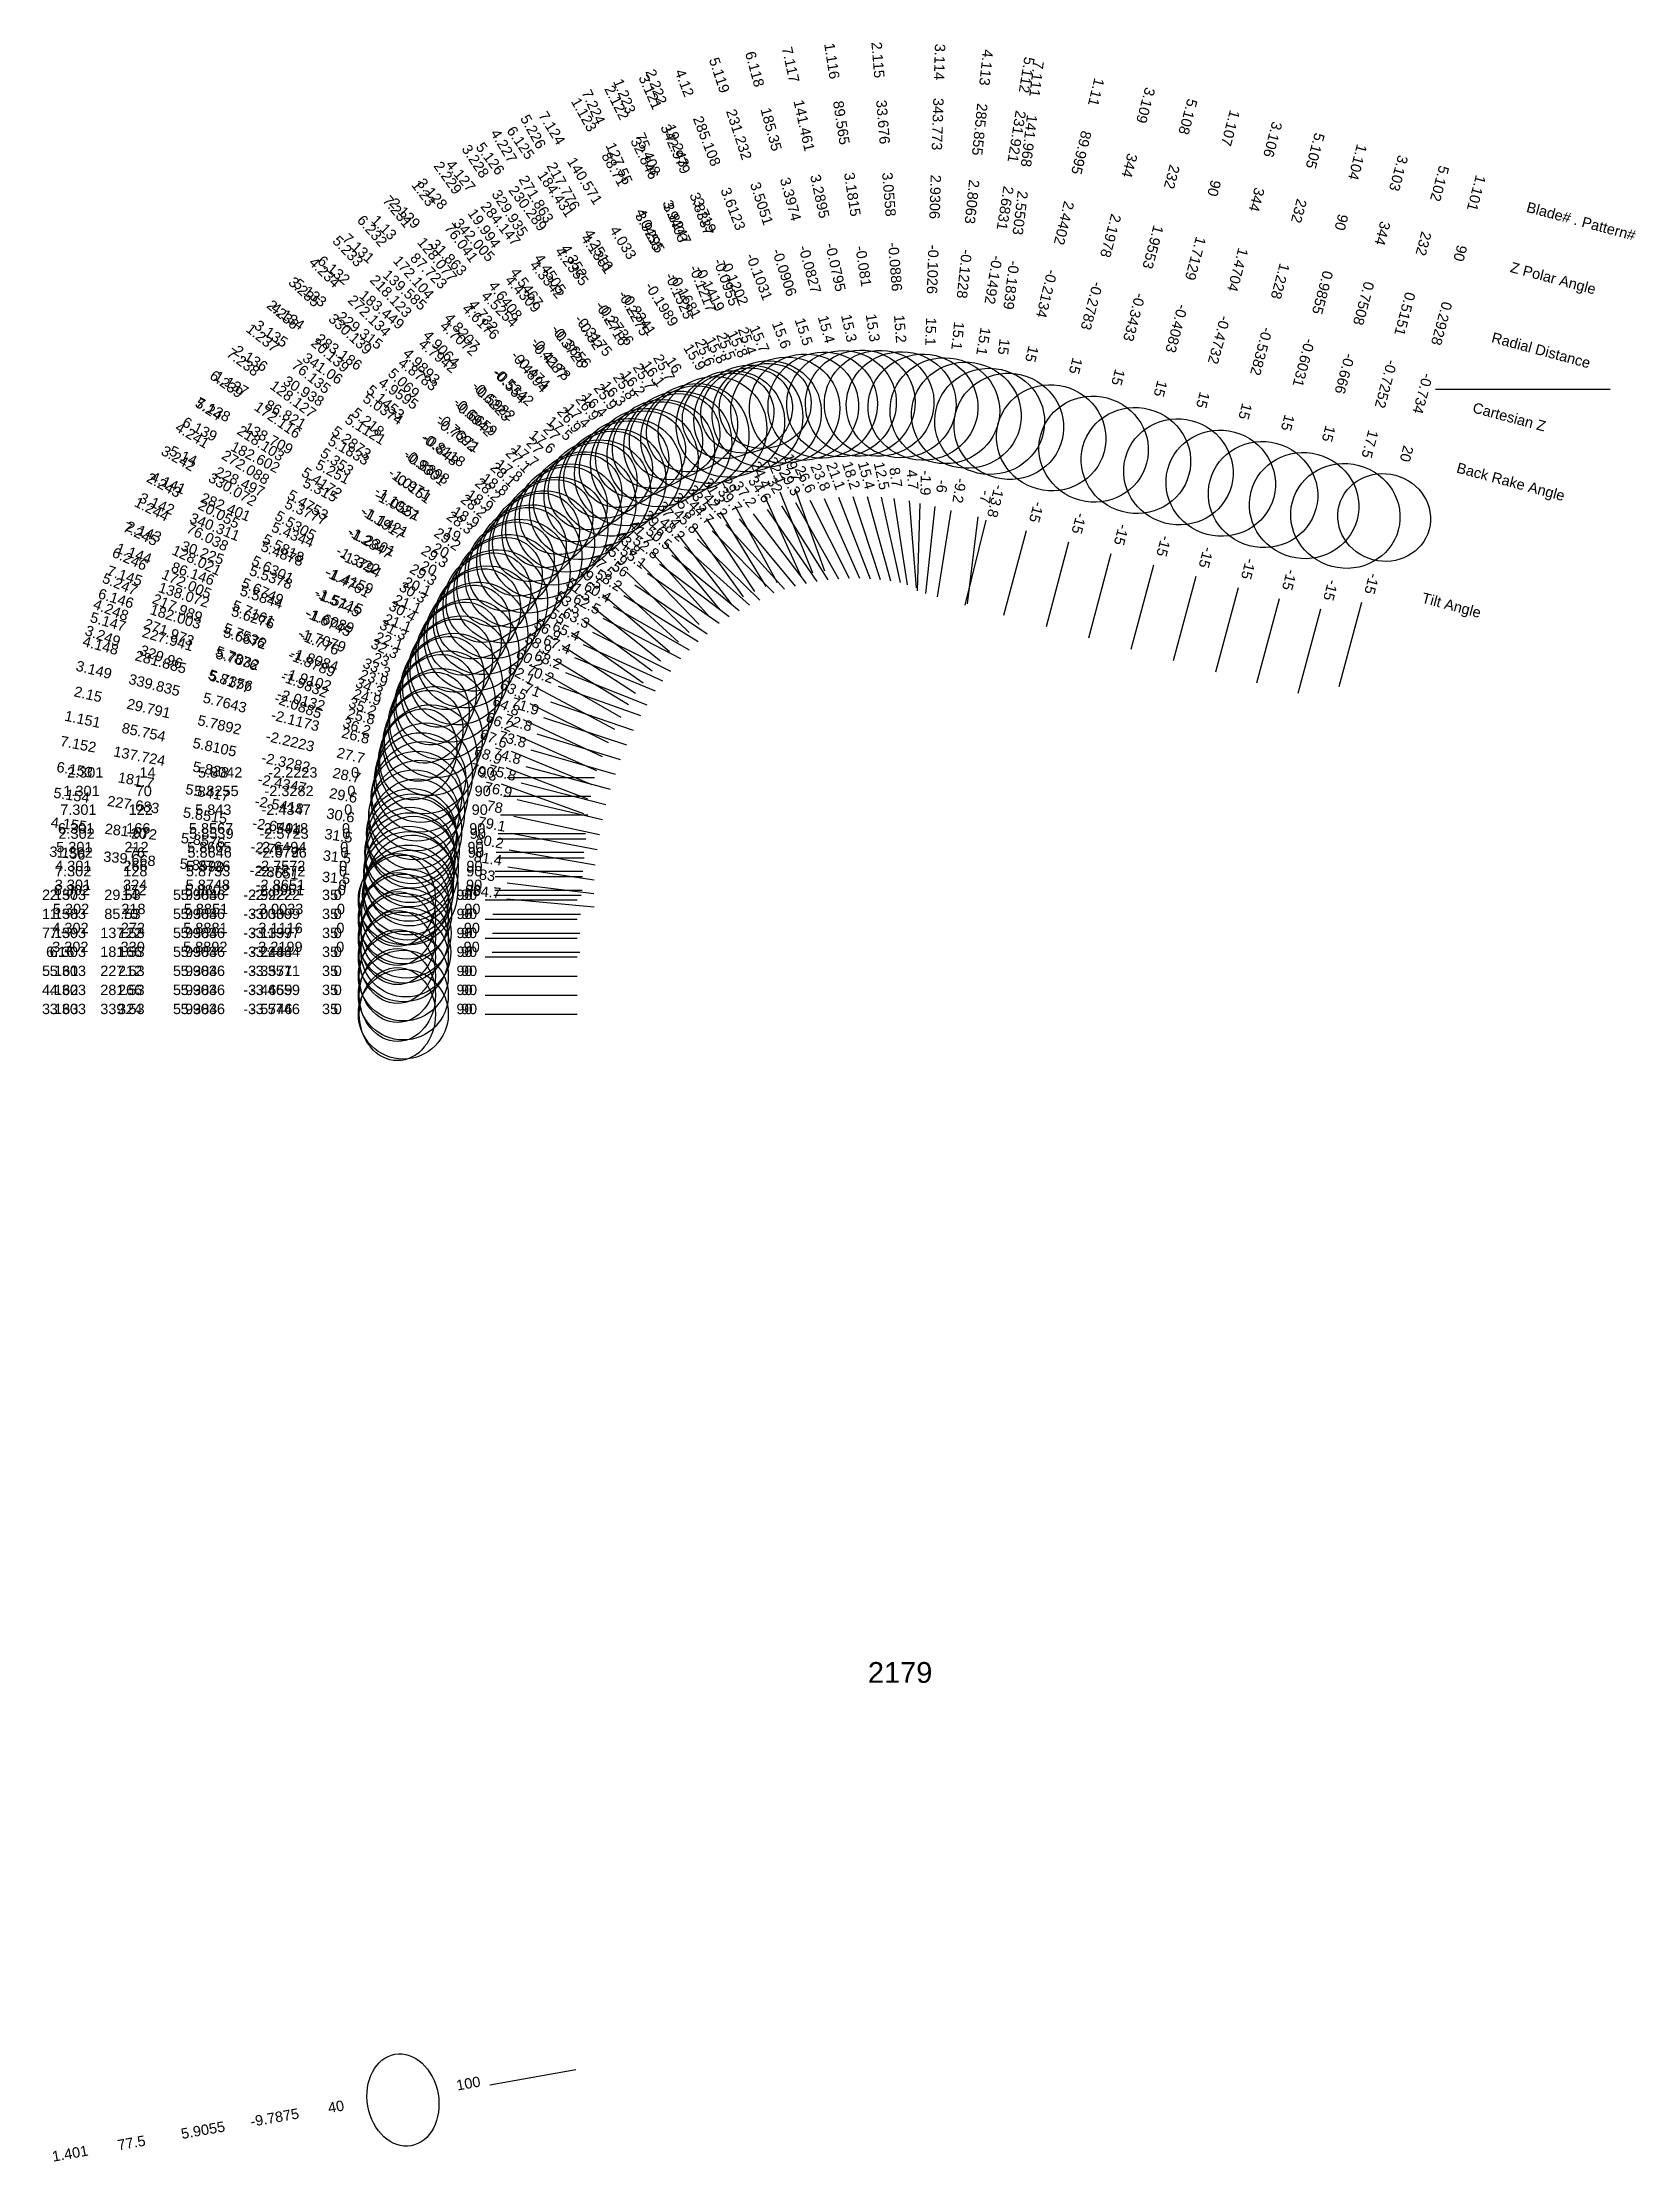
# Model space of a CAD drawing. Header units: inches. Extents: x 28 to 37.1, y 7.9 to 20.
import ezdxf
from ezdxf.enums import TextEntityAlignment as Align

# ---------------------------------------------------------------- set-up
doc = ezdxf.new("R2010")
doc.units = ezdxf.units.IN
doc.header["$MEASUREMENT"] = 0
for name, color, linetype, true_color in [('Blade_1', 30, 'Continuous', 0xff7f00), ('Blade_2', 7, 'Continuous', 0xcccc00), ('Blade_3', 7, 'Continuous', 0x00cc00), ('Blade_4', 7, 'Continuous', 0x00cccc), ('Blade_5', 7, 'Continuous', 0x0066cc), ('Blade_6', 190, 'Continuous', 0x7f00ff), ('Blade_7', 7, 'Continuous', 0xcc00cc)]:
    doc.layers.add(name, color=color, linetype=linetype, true_color=true_color)
doc.styles.get("Standard").update_dxf_attribs({"font": 'arial.ttf'})

msp = doc.modelspace()

# ---------------------------------------------------------------- linework, layer by layer
msp.add_line((36, 18), (37, 18))
at = {"layer": 'Blade_1'}
for p, q in [((32.249, 17.412), (32.437, 16.949)), ((32.34, 17.351), (32.585, 16.915)), ((32.902, 17.374), (32.978, 16.88)), ((33.428, 17.251), (33.309, 16.765)), ((31.665, 17.171), (31.969, 16.774)), ((31.778, 17.142), (32.136, 16.793)), ((34.144, 17.059), (34.015, 16.576)), ((34.872, 16.864), (34.742, 16.381)), ((31.176, 16.757), (31.568, 16.446)), ((31.296, 16.756), (31.731, 16.509)), ((35.577, 16.78), (35.447, 16.297)), ((30.82, 16.201), (31.268, 15.978)), ((30.937, 16.212), (31.41, 16.05)), ((30.669, 15.672), (31.169, 15.672)), ((30.729, 15.557), (31.218, 15.453)), ((30.63, 15.32), (31.13, 15.32)), ((30.565, 14.969), (31.065, 14.969)), ((30.591, 14.969), (31.091, 14.969)), ((30.59, 8.3), (31.083, 8.387))]:
    msp.add_line(p, q, dxfattribs=at)
for centre, major_axis, ratio in [((32.818, 17.919), (0.31, 0.048), 0.964654), ((32.07, 17.832), (0.274, 0.154), 0.961987), ((32.06, 17.878), (0.246, 0.1), 0.902612), ((33.56, 17.787), (0.305, -0.075), 0.965911), ((31.382, 17.526), (0.219, 0.225), 0.954015), ((31.359, 17.571), (0.211, 0.162), 0.892018), ((34.287, 17.592), (0.303, -0.081), 0.965926), ((35.014, 17.397), (0.303, -0.081), 0.965926), ((35.707, 17.266), (0.257, -0.069), 0.939693), ((30.817, 17.029), (0.155, 0.273), 0.945823), ((30.782, 17.07), (0.165, 0.208), 0.88124), ((30.416, 16.391), (0.102, 0.297), 0.926835), ((30.37, 16.426), (0.119, 0.238), 0.854176), ((30.189, 15.672), (0.065, 0.307), 0.877354), ((30.174, 15.672), (0, 0.257), 1), ((30.135, 15.32), (0, 0.257), 1), ((30.096, 14.969), (0, 0.257), 1), ((30.062, 14.969), (0, 0.266), 0.819152), ((30.094, 8.213), (-0.046, 0.262), 0.766045)]:
    msp.add_ellipse(centre, major_axis=major_axis, ratio=ratio, dxfattribs=at)
at = {"layer": 'Blade_2'}
for p, q in [((32.336, 17.431), (32.505, 16.96)), ((32.422, 17.365), (32.646, 16.918)), ((32.989, 17.362), (33.03, 16.863)), ((31.748, 17.219), (32.04, 16.813)), ((31.863, 17.19), (32.215, 16.835)), ((31.238, 16.825), (31.618, 16.5)), ((31.357, 16.82), (31.782, 16.556)), ((30.863, 16.289), (31.305, 16.055)), ((30.981, 16.302), (31.452, 16.133)), ((30.69, 15.778), (31.19, 15.778)), ((30.748, 15.653), (31.235, 15.539)), ((30.641, 15.428), (31.141, 15.428)), ((30.565, 15.078), (31.065, 15.078)), ((30.591, 15.078), (31.091, 15.078))]:
    msp.add_line(p, q, dxfattribs=at)
for centre, major_axis, ratio in [((32.175, 17.858), (0.281, 0.141), 0.962426), ((32.944, 17.911), (0.313, 0.026), 0.964982), ((32.166, 17.904), (0.25, 0.09), 0.903024), ((31.475, 17.582), (0.223, 0.221), 0.959135), ((31.453, 17.627), (0.216, 0.155), 0.899936), ((30.888, 17.11), (0.165, 0.267), 0.946262), ((30.855, 17.152), (0.173, 0.202), 0.881649), ((30.462, 16.488), (0.106, 0.295), 0.932892), ((30.418, 16.524), (0.124, 0.235), 0.86294), ((30.211, 15.778), (0.071, 0.306), 0.885164), ((30.196, 15.778), (0, 0.257), 1), ((30.146, 15.428), (0, 0.257), 1), ((30.096, 15.078), (0, 0.257), 1), ((30.062, 15.078), (0, 0.266), 0.819152)]:
    msp.add_ellipse(centre, major_axis=major_axis, ratio=ratio, dxfattribs=at)
at = {"layer": 'Blade_3'}
for p, q in [((32.504, 17.375), (32.706, 16.918)), ((33.051, 17.346), (33.035, 16.846)), ((31.828, 17.26), (32.104, 16.843)), ((31.94, 17.226), (32.276, 16.856)), ((33.659, 17.189), (33.53, 16.706)), ((34.387, 16.994), (34.257, 16.511)), ((31.302, 16.89), (31.67, 16.552)), ((31.42, 16.88), (31.835, 16.6)), ((35.106, 16.801), (34.977, 16.318)), ((30.907, 16.371), (31.341, 16.123)), ((31.024, 16.38), (31.489, 16.194)), ((30.656, 15.742), (31.127, 15.573)), ((30.77, 15.748), (31.255, 15.625)), ((30.62, 15.135), (31.12, 15.135)), ((30.689, 15.084), (31.187, 15.038)), ((30.605, 14.78), (31.105, 14.78)), ((30.565, 14.425), (31.065, 14.425)), ((30.591, 14.425), (31.091, 14.425))]:
    msp.add_line(p, q, dxfattribs=at)
for centre, major_axis, ratio in [((32.281, 17.88), (0.287, 0.127), 0.96285), ((33.069, 17.897), (0.314, -0.01), 0.965268), ((31.569, 17.634), (0.232, 0.211), 0.959627), ((31.55, 17.68), (0.222, 0.147), 0.900397), ((33.802, 17.722), (0.303, -0.081), 0.965926), ((34.53, 17.527), (0.303, -0.081), 0.965926), ((35.249, 17.334), (0.303, -0.081), 0.965926), ((30.963, 17.188), (0.176, 0.26), 0.946713), ((30.931, 17.231), (0.18, 0.196), 0.882069), ((30.512, 16.584), (0.116, 0.292), 0.933223), ((30.47, 16.621), (0.132, 0.231), 0.863247), ((30.236, 15.883), (0.077, 0.304), 0.892731), ((30.182, 15.911), (0.09, 0.25), 0.806881), ((30.14, 15.135), (0.029, 0.313), 0.852437), ((30.125, 15.135), (0, 0.257), 1), ((30.111, 14.78), (0, 0.257), 1), ((30.096, 14.425), (0, 0.257), 1), ((30.062, 14.425), (0, 0.266), 0.819152)]:
    msp.add_ellipse(centre, major_axis=major_axis, ratio=ratio, dxfattribs=at)
at = {"layer": 'Blade_4'}
for p, q in [((32.586, 17.382), (32.766, 16.916)), ((31.909, 17.298), (32.169, 16.871)), ((32.018, 17.258), (32.338, 16.874)), ((33.136, 17.329), (33.083, 16.831)), ((31.373, 16.956), (31.732, 16.608)), ((31.493, 16.948), (31.903, 16.662)), ((30.956, 16.455), (31.384, 16.197)), ((31.075, 16.466), (31.537, 16.275)), ((30.682, 15.836), (31.149, 15.656)), ((30.797, 15.842), (31.279, 15.711)), ((30.622, 15.243), (31.122, 15.243)), ((30.69, 15.176), (31.186, 15.115)), ((30.606, 14.888), (31.106, 14.888)), ((30.565, 14.534), (31.065, 14.534)), ((30.591, 14.534), (31.091, 14.534))]:
    msp.add_line(p, q, dxfattribs=at)
for centre, major_axis, ratio in [((32.388, 17.897), (0.293, 0.113), 0.963253), ((33.194, 17.877), (0.312, -0.033), 0.965509), ((31.666, 17.682), (0.241, 0.201), 0.960113), ((31.648, 17.728), (0.227, 0.138), 0.900854), ((31.04, 17.263), (0.18, 0.258), 0.952083), ((31.011, 17.306), (0.185, 0.191), 0.890212), ((30.566, 16.678), (0.12, 0.29), 0.939039), ((30.525, 16.715), (0.138, 0.228), 0.871791), ((30.264, 15.987), (0.082, 0.303), 0.900052), ((30.212, 16.017), (0.096, 0.248), 0.816792), ((30.142, 15.243), (0.038, 0.312), 0.852453), ((30.127, 15.243), (0, 0.257), 1), ((30.112, 14.888), (0, 0.257), 1), ((30.096, 14.534), (0, 0.257), 1), ((30.062, 14.534), (0, 0.266), 0.819152)]:
    msp.add_ellipse(centre, major_axis=major_axis, ratio=ratio, dxfattribs=at)
at = {"layer": 'Blade_5'}
for p, q in [((32.668, 17.386), (32.824, 16.911)), ((31.993, 17.332), (32.235, 16.895)), ((32.098, 17.287), (32.4, 16.889)), ((33.229, 17.306), (33.149, 16.813)), ((33.902, 17.124), (33.773, 16.641)), ((31.442, 17.015), (31.789, 16.654)), ((31.561, 17.001), (31.96, 16.699)), ((34.629, 16.929), (34.5, 16.446)), ((35.342, 16.742), (35.213, 16.259)), ((31.005, 16.534), (31.424, 16.261)), ((31.124, 16.54), (31.578, 16.332)), ((30.712, 15.929), (31.174, 15.738)), ((30.826, 15.936), (31.307, 15.797)), ((30.628, 15.351), (31.128, 15.351)), ((30.694, 15.268), (31.188, 15.193)), ((30.609, 14.997), (31.109, 14.997)), ((30.565, 14.643), (31.065, 14.643)), ((30.591, 14.643), (31.091, 14.643))]:
    msp.add_line(p, q, dxfattribs=at)
for centre, major_axis, ratio in [((32.495, 17.909), (0.298, 0.098), 0.963639), ((31.764, 17.726), (0.25, 0.19), 0.960596), ((33.317, 17.851), (0.31, -0.05), 0.965699), ((31.748, 17.773), (0.233, 0.129), 0.901307), ((34.045, 17.657), (0.303, -0.081), 0.965926), ((34.772, 17.462), (0.303, -0.081), 0.965926), ((31.122, 17.334), (0.19, 0.25), 0.952558), ((31.094, 17.378), (0.192, 0.184), 0.890656), ((35.485, 17.275), (0.303, -0.081), 0.953717), ((30.622, 16.77), (0.131, 0.286), 0.939407), ((30.583, 16.808), (0.145, 0.223), 0.872132), ((30.297, 16.09), (0.088, 0.302), 0.907127), ((30.246, 16.121), (0.102, 0.246), 0.826482), ((30.148, 15.351), (0.047, 0.31), 0.852491), ((30.133, 15.351), (0, 0.257), 1), ((30.115, 14.997), (0, 0.257), 1), ((30.096, 14.643), (0, 0.257), 1), ((30.062, 14.643), (0, 0.266), 0.819152)]:
    msp.add_ellipse(centre, major_axis=major_axis, ratio=ratio, dxfattribs=at)
at = {"layer": 'Blade_6'}
for p, q in [((32.749, 17.386), (32.882, 16.904)), ((32.178, 17.312), (32.462, 16.9)), ((31.514, 17.07), (31.847, 16.697)), ((31.632, 17.051), (32.017, 16.733)), ((31.178, 16.61), (31.625, 16.386)), ((31.059, 16.608), (31.469, 16.321)), ((30.745, 16.021), (31.202, 15.819)), ((30.86, 16.029), (31.337, 15.881)), ((30.638, 15.458), (31.138, 15.458)), ((30.702, 15.364), (31.194, 15.279)), ((30.614, 15.105), (31.114, 15.105)), ((30.565, 14.752), (31.065, 14.752)), ((30.591, 14.752), (31.091, 14.752))]:
    msp.add_line(p, q, dxfattribs=at)
for centre, major_axis, ratio in [((32.603, 17.917), (0.303, 0.083), 0.964002), ((31.865, 17.766), (0.259, 0.178), 0.961069), ((31.206, 17.402), (0.2, 0.242), 0.95304), ((31.179, 17.446), (0.199, 0.177), 0.891107), ((30.685, 16.858), (0.141, 0.281), 0.939808), ((30.647, 16.897), (0.153, 0.218), 0.872504), ((30.333, 16.192), (0.093, 0.3), 0.91395), ((30.284, 16.224), (0.107, 0.243), 0.835944), ((30.158, 15.458), (0.053, 0.309), 0.861018), ((30.143, 15.458), (0, 0.257), 1), ((30.12, 15.105), (0, 0.257), 1), ((30.096, 14.752), (0, 0.257), 1), ((30.062, 14.752), (0, 0.266), 0.819152)]:
    msp.add_ellipse(centre, major_axis=major_axis, ratio=ratio, dxfattribs=at)
at = {"layer": 'Blade_7'}
for p, q in [((32.163, 17.389), (32.369, 16.934)), ((32.83, 17.382), (32.938, 16.894)), ((32.259, 17.333), (32.524, 16.909)), ((33.383, 17.269), (33.322, 16.772)), ((31.589, 17.122), (31.907, 16.737)), ((31.704, 17.098), (32.076, 16.765)), ((31.118, 16.686), (31.52, 16.389)), ((31.238, 16.69), (31.682, 16.46)), ((30.781, 16.111), (31.233, 15.899)), ((30.897, 16.121), (31.372, 15.966)), ((30.651, 15.565), (31.151, 15.565)), ((30.713, 15.461), (31.204, 15.366)), ((30.621, 15.213), (31.121, 15.213)), ((30.565, 14.86), (31.065, 14.86)), ((30.591, 14.86), (31.091, 14.86))]:
    msp.add_line(p, q, dxfattribs=at)
for centre, major_axis, ratio in [((32.71, 17.92), (0.307, 0.068), 0.964341), ((31.967, 17.801), (0.266, 0.166), 0.961535), ((31.954, 17.847), (0.242, 0.11), 0.902188), ((33.45, 17.816), (0.312, -0.038), 0.965834), ((31.293, 17.466), (0.209, 0.234), 0.953525), ((31.268, 17.511), (0.205, 0.169), 0.891561), ((30.749, 16.945), (0.145, 0.279), 0.9454), ((30.713, 16.985), (0.158, 0.214), 0.880846), ((30.372, 16.292), (0.097, 0.299), 0.92052), ((30.325, 16.326), (0.113, 0.241), 0.845176), ((30.172, 15.565), (0.059, 0.308), 0.869305), ((30.157, 15.565), (0, 0.257), 1), ((30.127, 15.213), (0, 0.257), 1), ((30.096, 14.86), (0, 0.257), 1), ((30.062, 14.86), (0, 0.266), 0.819152)]:
    msp.add_ellipse(centre, major_axis=major_axis, ratio=ratio, dxfattribs=at)

# ---------------------------------------------------------------- texts
for s, height, p in [('Blade# . Pattern#', 0.05937, (36.524, 19.044)), ('Z Polar Angle', 0.05937, (36.431, 18.7)), ('Radial Distance', 0.05937, (36.324, 18.298)), ('Cartesian Z', 0.05937, (36.216, 17.897)), ('Back Rake Angle', 0.05937, (36.124, 17.553)), ('Tilt Angle', 0.0594, (35.925, 16.809))]:
    msp.add_text(s, height=height, rotation=345).set_placement(p, align=Align.MIDDLE_LEFT)
msp.add_text('2179', height=0.1187).set_placement((32.938, 10.659), align=Align.MIDDLE_CENTER)
at = {"layer": 'Blade_1'}
for s, rotation, p in [('1.116', 278.7272, (32.519, 19.873)), ('1.223', 292.0978, (31.334, 19.665)), ('1.11', 256.2169, (34.031, 19.706)), ('1.123', 299.2897, (31.104, 19.556)), ('89.565', 278.7272, (32.573, 19.52)), ('1.107', 255, (34.799, 19.501)), ('75.408', 292.0978, (31.468, 19.335)), ('89.995', 256.2169, (33.946, 19.36)), ('1.104', 255, (35.526, 19.306)), ('88.71', 299.2897, (31.278, 19.245)), ('1.23', 307.403, (30.188, 19.103)), ('3.1815', 278.7272, (32.636, 19.11)), ('90', 255, (34.706, 19.157)), ('1.101', 255, (36.206, 19.129)), ('3.9403', 292.0978, (31.625, 18.95)), ('2.4402', 256.2169, (33.847, 18.957)), ('1.13', 315.8037, (29.965, 18.904)), ('76.041', 307.403, (30.404, 18.82)), ('3.9295', 299.2897, (31.481, 18.883)), ('90', 255, (35.434, 18.962)), ('-0.081', 278.7272, (32.699, 18.699)), ('1.7129', 255, (34.599, 18.755)), ('90', 255, (36.114, 18.785)), ('87.723', 315.8037, (30.221, 18.656)), ('-0.1217', 292.0978, (31.781, 18.565)), ('-0.2134', 256.2169, (33.748, 18.553)), ('0.9855', 255, (35.326, 18.56)), ('4.6408', 307.403, (30.657, 18.49)), ('-0.1681', 299.2897, (31.684, 18.52)), ('4.6176', 315.8037, (30.519, 18.366)), ('-0.4083', 255, (34.491, 18.354)), ('0.2928', 255, (36.007, 18.383)), ('1.237', 321.5329, (29.272, 18.27)), ('25.5', 292.0978, (31.915, 18.235)), ('15.3', 278.7272, (32.753, 18.347)), ('-0.4287', 307.403, (30.909, 18.16)), ('15.8', 299.2897, (31.859, 18.209)), ('15', 256.2169, (33.663, 18.207)), ('-0.6031', 255, (35.219, 18.159)), ('1.137', 330.3797, (29.098, 18.006)), ('76.135', 321.5329, (29.551, 18.048)), ('-0.474', 315.8037, (30.817, 18.076)), ('-0.734', 255, (35.899, 17.982)), ('26.9', 307.403, (31.126, 17.877)), ('15', 255, (34.399, 18.01)), ('86.821', 330.3797, (29.408, 17.83)), ('5.218', 321.5329, (29.876, 17.789)), ('17.4', 315.8037, (31.072, 17.828)), ('15', 255, (35.127, 17.815)), ('5.1833', 330.3797, (29.769, 17.624)), ('-0.9301', 321.5329, (30.202, 17.531)), ('22.1', 292.0978, (32.204, 17.522)), ('20', 255, (35.807, 17.638)), ('-0.971', 330.3797, (30.131, 17.419)), ('29.3', 299.2897, (32.282, 17.454)), ('8.7', 278.7272, (32.884, 17.491)), ('1.244', 333.4843, (28.644, 17.287)), ('28.2', 321.5329, (30.481, 17.309)), ('37.4', 307.403, (31.593, 17.266)), ('-13.8', 256.2169, (33.457, 17.366)), ('76.038', 333.4843, (28.963, 17.127)), ('18.9', 330.3797, (30.44, 17.243)), ('45.8', 315.8037, (31.693, 17.224)), ('-15', 255, (34.175, 17.174)), ('1.144', 341.0448, (28.546, 17.033)), ('86.146', 341.0448, (28.883, 16.917)), ('5.6301', 333.4843, (29.335, 16.942)), ('-15', 255, (34.902, 16.979)), ('5.5844', 341.0448, (29.276, 16.782)), ('51.5', 321.5329, (31.083, 16.831)), ('60.4', 330.3797, (31.193, 16.815)), ('-15', 255, (35.608, 16.894)), ('-1.6089', 341.0448, (29.669, 16.647)), ('-1.5745', 333.4843, (29.707, 16.756)), ('22.1', 341.0448, (30.006, 16.532)), ('31.3', 333.4843, (30.026, 16.597)), ('63.5', 333.4843, (30.714, 16.254)), ('71', 341.0448, (30.825, 16.251)), ('1.151', 347.9807, (28.256, 16.083)), ('85.754', 347.9807, (28.605, 16.009)), ('5.8105', 347.9807, (29.011, 15.923)), ('-2.3282', 347.9807, (29.418, 15.836)), ('28.7', 347.9807, (29.766, 15.762)), ('1.301', 360, (28.255, 15.672)), ('70', 360, (28.611, 15.672)), ('5.8255', 360, (29.027, 15.672)), ('-2.3282', 360, (29.442, 15.672)), ('0', 360, (29.799, 15.672)), ('90', 360, (30.55, 15.672)), ('78', 347.9807, (30.613, 15.582)), ('1.302', 360, (28.216, 15.32)), ('76', 360, (28.572, 15.32)), ('5.8646', 360, (28.988, 15.32)), ('-2.6796', 360, (29.403, 15.32)), ('0', 360, (29.76, 15.32)), ('90', 360, (30.511, 15.32)), ('1.158', 360, (28.133, 14.969)), ('1.303', 360, (28.177, 14.969)), ('85.53', 360, (28.489, 14.969)), ('70', 360, (28.533, 14.969)), ('5.9384', 360, (28.905, 14.969)), ('5.9036', 360, (28.949, 14.969)), ('-3.0309', 360, (29.321, 14.969)), ('-3.0309', 360, (29.364, 14.969)), ('35', 360, (29.677, 14.969)), ('0', 360, (29.721, 14.969)), ('90', 360, (30.446, 14.969)), ('90', 360, (30.472, 14.969)), ('100', 10, (30.473, 8.279)), ('-9.7875', 10, (29.365, 8.084)), ('40', 10, (29.716, 8.146)), ('77.5', 10, (28.546, 7.939)), ('5.9055', 10, (28.955, 8.012)), ('1.401', 10, (28.195, 7.878))]:
    msp.add_text(s, height=0.0594, rotation=rotation, dxfattribs=at).set_placement(p, align=Align.CENTER)
at = {"layer": 'Blade_2'}
for s, rotation, p in [('2.115', 274.6994, (32.782, 19.881)), ('2.222', 289.7491, (31.515, 19.72)), ('2.122', 296.5831, (31.291, 19.626)), ('33.676', 274.6994, (32.811, 19.526)), ('32.846', 296.5831, (31.45, 19.307)), ('19.243', 289.7491, (31.635, 19.384)), ('2.229', 305.7521, (30.327, 19.192)), ('3.0558', 274.6994, (32.845, 19.112)), ('2.129', 314.7299, (30.084, 18.986)), ('3.8247', 296.5831, (31.636, 18.935)), ('3.8337', 289.7491, (31.775, 18.993)), ('19.994', 305.7521, (30.535, 18.903)), ('31.863', 314.7299, (30.334, 18.733)), ('-0.0886', 274.6994, (32.88, 18.698)), ('4.5467', 305.7521, (30.778, 18.566)), ('-0.1419', 296.5831, (31.822, 18.564)), ('-0.0955', 289.7491, (31.916, 18.602)), ('4.5254', 314.7299, (30.627, 18.438)), ('2.236', 319.5066, (29.388, 18.404)), ('-0.3726', 305.7521, (31.02, 18.229)), ('15.8', 296.5831, (31.982, 18.245)), ('25.4', 289.7491, (32.036, 18.267)), ('15.2', 274.6994, (32.909, 18.343)), ('2.136', 328.2185, (29.208, 18.151)), ('20.139', 319.5066, (29.659, 18.173)), ('-0.4178', 314.7299, (30.919, 18.143)), ('30.938', 328.2185, (29.511, 17.964)), ('5.1453', 319.5066, (29.975, 17.903)), ('16.4', 314.7299, (31.17, 17.89)), ('25.9', 305.7521, (31.229, 17.94)), ('5.1121', 328.2185, (29.864, 17.745)), ('-0.848', 319.5066, (30.291, 17.633)), ('-0.8898', 328.2185, (30.217, 17.526)), ('19.7', 289.7491, (32.296, 17.542)), ('2.243', 332.1342, (28.713, 17.425)), ('28.2', 319.5066, (30.562, 17.402)), ('26.6', 296.5831, (32.369, 17.471)), ('4.7', 274.6994, (32.98, 17.48)), ('20.055', 332.1342, (29.028, 17.259)), ('18.9', 328.2185, (30.52, 17.338)), ('35.8', 305.7521, (31.678, 17.315)), ('44.7', 314.7299, (31.779, 17.275)), ('2.143', 340.2178, (28.602, 17.157)), ('30.225', 340.2178, (28.938, 17.037)), ('5.5818', 332.1342, (29.396, 17.064)), ('5.5378', 340.2178, (29.329, 16.896)), ('49.5', 319.5066, (31.147, 16.902)), ('-1.4761', 332.1342, (29.763, 16.87)), ('58.2', 328.2185, (31.256, 16.882)), ('-1.5115', 340.2178, (29.72, 16.756)), ('30.4', 332.1342, (30.078, 16.704)), ('21.1', 340.2178, (30.055, 16.635)), ('62.1', 332.1342, (30.758, 16.344)), ('70.2', 340.2178, (30.869, 16.342)), ('2.15', 346.8933, (28.286, 16.226)), ('29.791', 346.8933, (28.633, 16.145)), ('5.7892', 346.8933, (29.038, 16.051)), ('-2.2223', 346.8933, (29.442, 15.957)), ('27.7', 346.8933, (29.789, 15.876)), ('2.301', 360, (28.276, 15.778)), ('14', 360, (28.633, 15.778)), ('5.8042', 360, (29.048, 15.778)), ('-2.2223', 360, (29.464, 15.778)), ('0', 360, (29.82, 15.778)), ('90', 360, (30.572, 15.778)), ('76.9', 346.8933, (30.632, 15.68)), ('2.302', 360, (28.227, 15.428)), ('20', 360, (28.583, 15.428)), ('5.8539', 360, (28.998, 15.428)), ('-2.5723', 360, (29.414, 15.428)), ('0', 360, (29.77, 15.428)), ('90', 360, (30.522, 15.428)), ('2.157', 360, (28.133, 15.078)), ('2.303', 360, (28.177, 15.078)), ('29.53', 360, (28.489, 15.078)), ('14', 360, (28.533, 15.078)), ('5.9384', 360, (28.905, 15.078)), ('5.9036', 360, (28.949, 15.078)), ('-2.9222', 360, (29.321, 15.078)), ('-2.9222', 360, (29.364, 15.078)), ('35', 360, (29.677, 15.078)), ('0', 360, (29.721, 15.078)), ('90', 360, (30.446, 15.078)), ('90', 360, (30.472, 15.078))]:
    msp.add_text(s, height=0.0594, rotation=rotation, dxfattribs=at).set_placement(p, align=Align.CENTER)
at = {"layer": 'Blade_3'}
for s, rotation, p in [('3.114', 268.1168, (33.134, 19.873)), ('3.121', 293.8465, (31.482, 19.688)), ('343.773', 268.1168, (33.123, 19.517)), ('3.109', 255, (34.314, 19.631)), ('3.106', 255, (35.041, 19.436)), ('3.228', 303.5229, (30.484, 19.288)), ('342.979', 293.8465, (31.626, 19.362)), ('344', 255, (34.222, 19.287)), ('3.103', 255, (35.761, 19.243)), ('3.128', 312.2437, (30.24, 19.098)), ('2.9306', 268.1168, (33.109, 19.101)), ('329.935', 303.5229, (30.681, 18.991)), ('3.719', 293.8465, (31.794, 18.982)), ('344', 255, (34.949, 19.092)), ('342.005', 312.2437, (30.48, 18.834)), ('2.1978', 255, (34.114, 18.885)), ('344', 255, (35.669, 18.899)), ('-0.1026', 268.1168, (33.095, 18.686)), ('1.4704', 255, (34.841, 18.69)), ('4.4505', 303.5229, (30.911, 18.644)), ('-0.1202', 293.8465, (31.962, 18.601)), ('3.235', 317.4506, (29.51, 18.535)), ('4.4309', 312.2437, (30.759, 18.526)), ('-0.2783', 255, (34.006, 18.484)), ('0.7508', 255, (35.561, 18.498)), ('330.139', 317.4506, (29.773, 18.294)), ('3.135', 326.018, (29.324, 18.293)), ('-0.3656', 312.2437, (31.039, 18.218)), ('-0.32', 303.5229, (31.14, 18.298)), ('15.7', 293.8465, (32.106, 18.276)), ('15.1', 268.1168, (33.084, 18.33)), ('-0.4732', 255, (34.734, 18.289)), ('341.06', 326.018, (29.619, 18.094)), ('-0.666', 255, (35.453, 18.096)), ('5.069', 317.4506, (30.079, 18.013)), ('25.8', 303.5229, (31.337, 18.001)), ('15', 255, (33.914, 18.14)), ('5.0374', 326.018, (29.964, 17.862)), ('16.3', 312.2437, (31.278, 17.955)), ('15', 255, (34.642, 17.945)), ('-0.7692', 317.4506, (30.385, 17.732)), ('-0.8118', 326.018, (30.308, 17.629)), ('15', 255, (35.361, 17.752)), ('3.242', 330.2386, (28.795, 17.578)), ('28.1', 317.4506, (30.648, 17.491)), ('330.072', 330.2386, (29.105, 17.401)), ('18.8', 326.018, (30.604, 17.43)), ('23.8', 293.8465, (32.456, 17.484)), ('-1.9', 268.1168, (33.055, 17.465)), ('3.142', 338.2458, (28.676, 17.317)), ('33.5', 303.5229, (31.762, 17.359)), ('42.2', 312.2437, (31.86, 17.314)), ('-15', 255, (33.69, 17.304)), ('340.311', 338.2458, (29.007, 17.185)), ('5.5305', 330.2386, (29.465, 17.195)), ('5.4878', 338.2458, (29.393, 17.031)), ('-15', 255, (34.418, 17.109)), ('-1.3794', 330.2386, (29.826, 16.988)), ('47.5', 317.4506, (31.214, 16.971)), ('56', 326.018, (31.321, 16.946)), ('-1.4159', 338.2458, (29.779, 16.877)), ('30.3', 330.2386, (30.136, 16.812)), ('-15', 255, (35.137, 16.916)), ('21.1', 338.2458, (30.11, 16.744)), ('3.249', 340.3033, (28.367, 16.561)), ('329.96', 340.3033, (28.702, 16.441)), ('60.2', 330.2386, (30.804, 16.43)), ('68.2', 338.2458, (30.914, 16.424)), ('3.149', 345.8315, (28.319, 16.366)), ('339.835', 345.8315, (28.665, 16.279)), ('5.8177', 340.3033, (29.093, 16.301)), ('5.7643', 345.8315, (29.068, 16.178)), ('-2.0885', 340.3033, (29.485, 16.161)), ('-2.1173', 345.8315, (29.471, 16.076)), ('26.8', 345.8315, (29.816, 15.989)), ('36.2', 340.3033, (29.82, 16.041)), ('70.3', 340.3033, (30.545, 15.782)), ('75.8', 345.8315, (30.655, 15.777)), ('3.156', 354.7239, (28.172, 15.317)), ('339.668', 354.7239, (28.527, 15.284)), ('5.8598', 354.7239, (28.941, 15.246)), ('-2.8651', 354.7239, (29.355, 15.207)), ('3.301', 360, (28.206, 15.135)), ('324', 360, (28.562, 15.135)), ('5.8748', 360, (28.978, 15.135)), ('-2.8651', 360, (29.393, 15.135)), ('31.5', 354.7239, (29.709, 15.175)), ('0', 360, (29.749, 15.135)), ('90', 360, (30.501, 15.135)), ('84.7', 354.7239, (30.571, 15.095)), ('3.302', 360, (28.191, 14.78)), ('330', 360, (28.548, 14.78)), ('5.8892', 360, (28.963, 14.78)), ('-3.2199', 360, (29.379, 14.78)), ('0', 360, (29.735, 14.78)), ('90', 360, (30.487, 14.78)), ('3.163', 360, (28.133, 14.425)), ('3.303', 360, (28.177, 14.425)), ('339.53', 360, (28.489, 14.425)), ('324', 360, (28.533, 14.425)), ('5.9384', 360, (28.905, 14.425)), ('5.9036', 360, (28.949, 14.425)), ('-3.5746', 360, (29.321, 14.425)), ('-3.5746', 360, (29.364, 14.425)), ('35', 360, (29.677, 14.425)), ('0', 360, (29.721, 14.425)), ('90', 360, (30.446, 14.425)), ('90', 360, (30.472, 14.425))]:
    msp.add_text(s, height=0.0594, rotation=rotation, dxfattribs=at).set_placement(p, align=Align.CENTER)
at = {"layer": 'Blade_4'}
for s, rotation, p in [('4.113', 263.9806, (33.401, 19.843)), ('4.12', 291.0666, (31.677, 19.741)), ('285.108', 291.0666, (31.805, 19.409)), ('285.855', 263.9806, (33.364, 19.489)), ('4.227', 301.2856, (30.646, 19.376)), ('4.127', 309.7346, (30.402, 19.202)), ('271.863', 301.2856, (30.831, 19.072)), ('2.8063', 263.9806, (33.32, 19.075)), ('284.147', 309.7346, (30.63, 18.928)), ('3.6123', 291.0666, (31.955, 19.021)), ('4.352', 301.2856, (31.047, 18.717)), ('-0.1228', 263.9806, (33.276, 18.662)), ('4.234', 315.9453, (29.625, 18.647)), ('4.3342', 309.7346, (30.896, 18.609)), ('-0.1031', 291.0666, (32.104, 18.633)), ('4.134', 325.1224, (29.419, 18.393)), ('272.134', 315.9453, (29.881, 18.399)), ('-0.2716', 301.2856, (31.263, 18.362)), ('283.186', 325.1224, (29.711, 18.189)), ('-0.3175', 309.7346, (31.161, 18.289)), ('15.6', 291.0666, (32.232, 18.301)), ('15.1', 263.9806, (33.239, 18.308)), ('4.9893', 315.9453, (30.18, 18.11)), ('16.2', 309.7346, (31.389, 18.015)), ('25.7', 301.2856, (31.448, 18.057)), ('4.9595', 325.1224, (30.052, 17.952)), ('-0.6942', 315.9453, (30.478, 17.821)), ('4.241', 328.8738, (28.874, 17.712)), ('-0.7371', 325.1224, (30.393, 17.714)), ('272.088', 328.8738, (29.179, 17.528)), ('17.8', 325.1224, (30.685, 17.51)), ('27.1', 315.9453, (30.734, 17.573)), ('21.1', 291.0666, (32.543, 17.493)), ('4.141', 337.4463, (28.74, 17.436)), ('31.3', 301.2856, (31.848, 17.4)), ('-6', 263.9806, (33.148, 17.447)), ('282.401', 337.4463, (29.069, 17.299)), ('5.4753', 328.8738, (29.535, 17.313)), ('39.7', 309.7346, (31.942, 17.35)), ('5.4344', 337.4463, (29.453, 17.14)), ('-1.2847', 328.8738, (29.89, 17.098)), ('45.9', 315.9453, (31.287, 17.038)), ('55.1', 325.1224, (31.396, 17.015)), ('-1.322', 337.4463, (29.837, 16.981)), ('29.3', 328.8738, (30.195, 16.914)), ('20.1', 337.4463, (30.166, 16.844)), ('4.248', 338.9363, (28.413, 16.71)), ('271.973', 338.9363, (28.745, 16.582)), ('4.148', 344.8082, (28.357, 16.505)), ('281.885', 344.8082, (28.701, 16.411)), ('5.7876', 338.9363, (29.133, 16.433)), ('58.9', 328.8738, (30.854, 16.516)), ('67.4', 337.4463, (30.965, 16.512)), ('5.7356', 344.8082, (29.102, 16.302)), ('-1.9832', 338.9363, (29.521, 16.283)), ('-2.0132', 344.8082, (29.503, 16.194)), ('25.8', 344.8082, (29.847, 16.1)), ('35.2', 338.9363, (29.853, 16.155)), ('68.9', 338.9363, (30.571, 15.879)), ('74.8', 344.8082, (30.682, 15.873)), ('4.155', 353.043, (28.18, 15.482)), ('281.672', 353.043, (28.534, 15.439)), ('5.8576', 353.043, (28.947, 15.389)), ('-2.7572', 353.043, (29.359, 15.338)), ('4.301', 360, (28.208, 15.243)), ('266', 360, (28.564, 15.243)), ('5.8726', 360, (28.98, 15.243)), ('-2.7572', 360, (29.395, 15.243)), ('31.5', 353.043, (29.713, 15.295)), ('0', 360, (29.752, 15.243)), ('90', 360, (30.503, 15.243)), ('83', 353.043, (30.572, 15.19)), ('4.302', 360, (28.192, 14.888)), ('272', 360, (28.549, 14.888)), ('5.8881', 360, (28.964, 14.888)), ('-3.1116', 360, (29.38, 14.888)), ('0', 360, (29.736, 14.888)), ('90', 360, (30.488, 14.888)), ('4.162', 360, (28.133, 14.534)), ('4.303', 360, (28.177, 14.534)), ('281.53', 360, (28.489, 14.534)), ('266', 360, (28.533, 14.534)), ('5.9384', 360, (28.905, 14.534)), ('5.9036', 360, (28.949, 14.534)), ('-3.4659', 360, (29.321, 14.534)), ('-3.4659', 360, (29.364, 14.534)), ('35', 360, (29.677, 14.534)), ('0', 360, (29.721, 14.534)), ('90', 360, (30.446, 14.534)), ('90', 360, (30.472, 14.534))]:
    msp.add_text(s, height=0.0594, rotation=rotation, dxfattribs=at).set_placement(p, align=Align.CENTER)
at = {"layer": 'Blade_5'}
for s, rotation, p in [('5.119', 288.2426, (31.876, 19.787)), ('5.112', 260.7883, (33.633, 19.802)), ('5.108', 255, (34.556, 19.566)), ('5.226', 299.0156, (30.813, 19.459)), ('231.232', 288.2426, (31.988, 19.448)), ('231.921', 260.7883, (33.576, 19.45)), ('5.126', 307.1754, (30.57, 19.301)), ('5.105', 255, (35.284, 19.371)), ('217.776', 299.0156, (30.986, 19.147)), ('232', 255, (34.464, 19.222)), ('5.102', 255, (35.996, 19.184)), ('230.289', 307.1754, (30.785, 19.017)), ('3.5051', 288.2426, (32.118, 19.053)), ('2.6831', 260.7883, (33.51, 19.04)), ('232', 255, (35.191, 19.027)), ('1.9553', 255, (34.356, 18.82)), ('5.233', 313.8451, (29.758, 18.769)), ('4.2355', 307.1754, (31.037, 18.686)), ('4.2516', 299.0156, (31.187, 18.784)), ('-0.0906', 288.2426, (32.248, 18.659)), ('232', 255, (35.904, 18.84)), ('-0.1492', 260.7883, (33.443, 18.63)), ('1.228', 255, (35.084, 18.625)), ('5.133', 322.8464, (29.546, 18.528)), ('218.123', 313.8451, (30.004, 18.512)), ('-0.2275', 299.0156, (31.389, 18.421)), ('0.5151', 255, (35.797, 18.438)), ('229.315', 322.8464, (29.83, 18.313)), ('-0.2736', 307.1754, (31.288, 18.355)), ('-0.3433', 255, (34.249, 18.419)), ('4.9064', 313.8451, (30.292, 18.212)), ('15.5', 288.2426, (32.359, 18.32)), ('15.1', 260.7883, (33.386, 18.278)), ('-0.5382', 255, (34.976, 18.224)), ('25.7', 299.0156, (31.562, 18.109)), ('4.8783', 322.8464, (30.162, 18.062)), ('16.1', 307.1754, (31.503, 18.071)), ('15', 255, (34.157, 18.075)), ('-0.7252', 255, (35.689, 18.037)), ('5.24', 326.9276, (28.967, 17.861)), ('-0.6223', 313.8451, (30.58, 17.912)), ('-0.6659', 322.8464, (30.493, 17.811)), ('15', 255, (34.884, 17.88)), ('218.103', 326.9276, (29.265, 17.666)), ('27', 313.8451, (30.827, 17.655)), ('17.5', 255, (35.597, 17.693)), ('5.14', 335.4066, (28.825, 17.592)), ('17.7', 322.8464, (30.777, 17.595)), ('18.2', 288.2426, (32.63, 17.498)), ('228.497', 335.4066, (29.149, 17.444)), ('5.4172', 326.9276, (29.614, 17.439)), ('29', 299.0156, (31.935, 17.436)), ('37.2', 307.1754, (32.026, 17.382)), ('-9.2', 260.7883, (33.248, 17.424)), ('5.3777', 335.4066, (29.527, 17.271)), ('-1.1917', 326.9276, (29.962, 17.213)), ('-15', 255, (33.933, 17.239)), ('-1.2301', 335.4066, (29.905, 17.098)), ('29.3', 326.9276, (30.26, 17.018)), ('43.8', 313.8451, (31.36, 17.1)), ('52.8', 322.8464, (31.467, 17.073)), ('20', 335.4066, (30.229, 16.95)), ('-15', 255, (34.66, 17.044)), ('5.247', 337.5618, (28.464, 16.857)), ('-15', 255, (35.373, 16.857)), ('217.989', 337.5618, (28.793, 16.721)), ('5.147', 343.8046, (28.399, 16.641)), ('227.941', 343.8046, (28.741, 16.542)), ('5.7536', 337.5618, (29.177, 16.563)), ('56.9', 326.9276, (30.905, 16.598)), ('65.4', 335.4066, (31.016, 16.59)), ('5.7032', 343.8046, (29.14, 16.426)), ('-1.8789', 337.5618, (29.561, 16.404)), ('-1.9102', 343.8046, (29.539, 16.31)), ('24.9', 343.8046, (29.881, 16.21)), ('34.3', 337.5618, (29.891, 16.268)), ('67.6', 337.5618, (30.602, 15.974)), ('73.8', 343.8046, (30.712, 15.969)), ('5.154', 351.3574, (28.194, 15.648)), ('227.683', 351.3574, (28.547, 15.594)), ('5.8515', 351.3574, (28.958, 15.532)), ('-2.6494', 351.3574, (29.368, 15.469)), ('5.301', 360, (28.214, 15.351)), ('212', 360, (28.57, 15.351)), ('5.8665', 360, (28.986, 15.351)), ('-2.6494', 360, (29.401, 15.351)), ('31.5', 351.3574, (29.721, 15.416)), ('0', 360, (29.758, 15.351)), ('90', 360, (30.509, 15.351)), ('81.4', 351.3574, (30.576, 15.286)), ('5.302', 360, (28.195, 14.997)), ('218', 360, (28.552, 14.997)), ('5.8851', 360, (28.967, 14.997)), ('-3.0033', 360, (29.383, 14.997)), ('0', 360, (29.739, 14.997)), ('90', 360, (30.491, 14.997)), ('5.161', 360, (28.133, 14.643)), ('5.303', 360, (28.177, 14.643)), ('227.53', 360, (28.489, 14.643)), ('212', 360, (28.533, 14.643)), ('5.9384', 360, (28.905, 14.643)), ('5.9036', 360, (28.949, 14.643)), ('-3.3571', 360, (29.321, 14.643)), ('-3.3571', 360, (29.364, 14.643)), ('35', 360, (29.677, 14.643)), ('0', 360, (29.721, 14.643)), ('90', 360, (30.446, 14.643)), ('90', 360, (30.472, 14.643))]:
    msp.add_text(s, height=0.0594, rotation=rotation, dxfattribs=at).set_placement(p, align=Align.CENTER)
at = {"layer": 'Blade_6'}
for s, rotation, p in [('6.118', 285.3949, (32.078, 19.823)), ('185.35', 285.3949, (32.172, 19.479)), ('6.125', 304.582, (30.743, 19.393)), ('184.431', 304.582, (30.945, 19.1)), ('3.3974', 285.3949, (32.283, 19.079)), ('6.232', 311.714, (29.896, 18.886)), ('4.1351', 304.582, (31.181, 18.758)), ('-0.0827', 285.3949, (32.393, 18.678)), ('6.132', 320.5275, (29.68, 18.658)), ('172.104', 311.714, (30.133, 18.62)), ('183.449', 320.5275, (29.955, 18.432)), ('-0.2341', 304.582, (31.417, 18.415)), ('4.8207', 311.714, (30.41, 18.309)), ('15.4', 285.3949, (32.488, 18.335)), ('4.7942', 320.5275, (30.276, 18.168)), ('6.239', 324.9613, (29.068, 18.005)), ('-0.554', 311.714, (30.686, 17.999)), ('16', 304.582, (31.619, 18.122)), ('-0.5982', 320.5275, (30.597, 17.903)), ('6.139', 333.3351, (28.919, 17.745)), ('172.116', 324.9613, (29.36, 17.8)), ('17.6', 320.5275, (30.872, 17.677)), ('27', 311.714, (30.923, 17.733)), ('182.602', 333.3351, (29.237, 17.585)), ('5.353', 324.9613, (29.7, 17.561)), ('15.4', 285.3949, (32.717, 17.5)), ('5.315', 333.3351, (29.608, 17.398)), ('34.6', 304.582, (32.111, 17.41)), ('-1.1027', 324.9613, (30.04, 17.323)), ('-1.1421', 333.3351, (29.98, 17.212)), ('41.7', 311.714, (31.435, 17.159)), ('50.5', 320.5275, (31.54, 17.127)), ('20', 333.3351, (30.298, 17.052)), ('29.2', 324.9613, (30.332, 17.118)), ('6.246', 336.1938, (28.519, 17.002)), ('6.146', 342.839, (28.444, 16.775)), ('172.005', 336.1938, (28.845, 16.859)), ('182.003', 342.839, (28.785, 16.67)), ('5.7161', 336.1938, (29.226, 16.691)), ('55', 324.9613, (30.962, 16.676)), ('63.3', 333.3351, (31.072, 16.664)), ('5.6672', 342.839, (29.182, 16.547)), ('-1.8084', 342.839, (29.579, 16.424)), ('-1.776', 336.1938, (29.606, 16.523)), ('23.9', 342.839, (29.919, 16.319)), ('33.3', 336.1938, (29.932, 16.379)), ('66.2', 336.1938, (30.636, 16.069)), ('72.8', 342.839, (30.746, 16.064)), ('6.153', 350.2079, (28.211, 15.794)), ('181.7', 350.2079, (28.562, 15.734)), ('5.8417', 350.2079, (28.971, 15.663)), ('-2.5418', 350.2079, (29.381, 15.592)), ('6.301', 360, (28.224, 15.458)), ('166', 360, (28.58, 15.458)), ('5.8567', 360, (28.996, 15.458)), ('-2.5418', 360, (29.411, 15.458)), ('30.6', 350.2079, (29.732, 15.532)), ('0', 360, (29.768, 15.458)), ('90', 360, (30.519, 15.458)), ('80.2', 350.2079, (30.585, 15.385)), ('6.302', 360, (28.2, 15.105)), ('172', 360, (28.557, 15.105)), ('5.8802', 360, (28.972, 15.105)), ('-2.8951', 360, (29.388, 15.105)), ('0', 360, (29.744, 15.105)), ('90', 360, (30.496, 15.105)), ('6.16', 360, (28.133, 14.752)), ('6.303', 360, (28.177, 14.752)), ('181.53', 360, (28.489, 14.752)), ('166', 360, (28.533, 14.752)), ('5.9384', 360, (28.905, 14.752)), ('5.9036', 360, (28.949, 14.752)), ('-3.2484', 360, (29.321, 14.752)), ('-3.2484', 360, (29.364, 14.752)), ('35', 360, (29.677, 14.752)), ('0', 360, (29.721, 14.752)), ('90', 360, (30.446, 14.752)), ('90', 360, (30.472, 14.752))]:
    msp.add_text(s, height=0.0594, rotation=rotation, dxfattribs=at).set_placement(p, align=Align.CENTER)
at = {"layer": 'Blade_7'}
for s, rotation, p in [('7.117', 282.4964, (32.283, 19.85)), ('7.111', 263.0419, (33.689, 19.778)), ('7.224', 294.4256, (31.157, 19.603)), ('141.461', 282.4964, (32.36, 19.502)), ('7.124', 301.9568, (30.921, 19.478)), ('141.968', 263.0419, (33.646, 19.424)), ('127.55', 294.4256, (31.304, 19.279)), ('140.571', 301.9568, (31.109, 19.176)), ('3.2895', 282.4964, (32.45, 19.097)), ('7.231', 309.5641, (30.04, 18.997)), ('2.5503', 263.0419, (33.596, 19.012)), ('4.033', 301.9568, (31.329, 18.823)), ('4.0456', 294.4256, (31.476, 18.901)), ('7.131', 318.1778, (29.82, 18.784)), ('128.077', 309.5641, (30.267, 18.723)), ('-0.0795', 282.4964, (32.54, 18.691)), ('139.585', 318.1778, (30.085, 18.546)), ('-0.1839', 263.0419, (33.545, 18.599)), ('-0.1989', 301.9568, (31.549, 18.471)), ('-0.1525', 294.4256, (31.648, 18.522)), ('4.732', 309.5641, (30.531, 18.402)), ('4.7072', 318.1778, (30.395, 18.269)), ('15.3', 282.4964, (32.617, 18.343)), ('7.238', 323.5479, (29.162, 18.131)), ('-0.4894', 309.5641, (30.796, 18.082)), ('15.9', 301.9568, (31.738, 18.168)), ('25.6', 294.4256, (31.795, 18.198)), ('15', 263.0419, (33.502, 18.246)), ('-0.5342', 318.1778, (30.705, 17.992)), ('7.138', 332.5194, (28.995, 17.857)), ('128.127', 323.5479, (29.448, 17.919)), ('17.5', 318.1778, (30.97, 17.754)), ('26.9', 309.5641, (31.023, 17.807)), ('138.709', 332.5194, (29.312, 17.693)), ('5.2873', 323.5479, (29.782, 17.672)), ('5.251', 332.5194, (29.68, 17.501)), ('24.4', 294.4256, (32.114, 17.497)), ('12.5', 282.4964, (32.804, 17.498)), ('-1.0151', 323.5479, (30.117, 17.425)), ('32', 301.9568, (32.196, 17.434)), ('-1.0551', 332.5194, (30.049, 17.309)), ('-7', 263.0419, (33.397, 17.387)), ('7.245', 334.841, (28.58, 17.145)), ('28.3', 323.5479, (30.403, 17.213)), ('39.6', 309.5641, (31.513, 17.214)), ('48.2', 318.1778, (31.615, 17.177)), ('128.021', 334.841, (28.902, 16.994)), ('19', 332.5194, (30.365, 17.145)), ('7.145', 341.924, (28.493, 16.905)), ('138.072', 341.924, (28.832, 16.795)), ('5.6749', 334.841, (29.278, 16.817)), ('5.6276', 341.924, (29.227, 16.666)), ('-1.6745', 334.841, (29.654, 16.641)), ('53.5', 323.5479, (31.022, 16.756)), ('62.5', 332.5194, (31.133, 16.745)), ('-1.7079', 341.924, (29.622, 16.537)), ('32.3', 334.841, (29.977, 16.489)), ('23', 341.924, (29.961, 16.426)), ('64.8', 334.841, (30.673, 16.162)), ('71.9', 341.924, (30.784, 16.158)), ('7.152', 349.0789, (28.231, 15.94)), ('137.724', 349.0789, (28.581, 15.872)), ('5.828', 349.0789, (28.989, 15.794)), ('-2.4347', 349.0789, (29.397, 15.715)), ('29.6', 349.0789, (29.747, 15.647)), ('7.301', 360, (28.237, 15.565)), ('122', 360, (28.594, 15.565)), ('5.843', 360, (29.009, 15.565)), ('-2.4347', 360, (29.425, 15.565)), ('0', 360, (29.781, 15.565)), ('90', 360, (30.533, 15.565)), ('79.1', 349.0789, (30.597, 15.483)), ('7.302', 360, (28.207, 15.213)), ('128', 360, (28.563, 15.213)), ('5.8733', 360, (28.979, 15.213)), ('-2.7872', 360, (29.395, 15.213)), ('0', 360, (29.751, 15.213)), ('90', 360, (30.502, 15.213)), ('7.159', 360, (28.133, 14.86)), ('7.303', 360, (28.177, 14.86)), ('137.53', 360, (28.489, 14.86)), ('122', 360, (28.533, 14.86)), ('5.9384', 360, (28.905, 14.86)), ('5.9036', 360, (28.949, 14.86)), ('-3.1397', 360, (29.321, 14.86)), ('-3.1397', 360, (29.364, 14.86)), ('35', 360, (29.677, 14.86)), ('0', 360, (29.721, 14.86)), ('90', 360, (30.446, 14.86)), ('90', 360, (30.472, 14.86))]:
    msp.add_text(s, height=0.0594, rotation=rotation, dxfattribs=at).set_placement(p, align=Align.CENTER)

doc.saveas('drawing.dxf')
